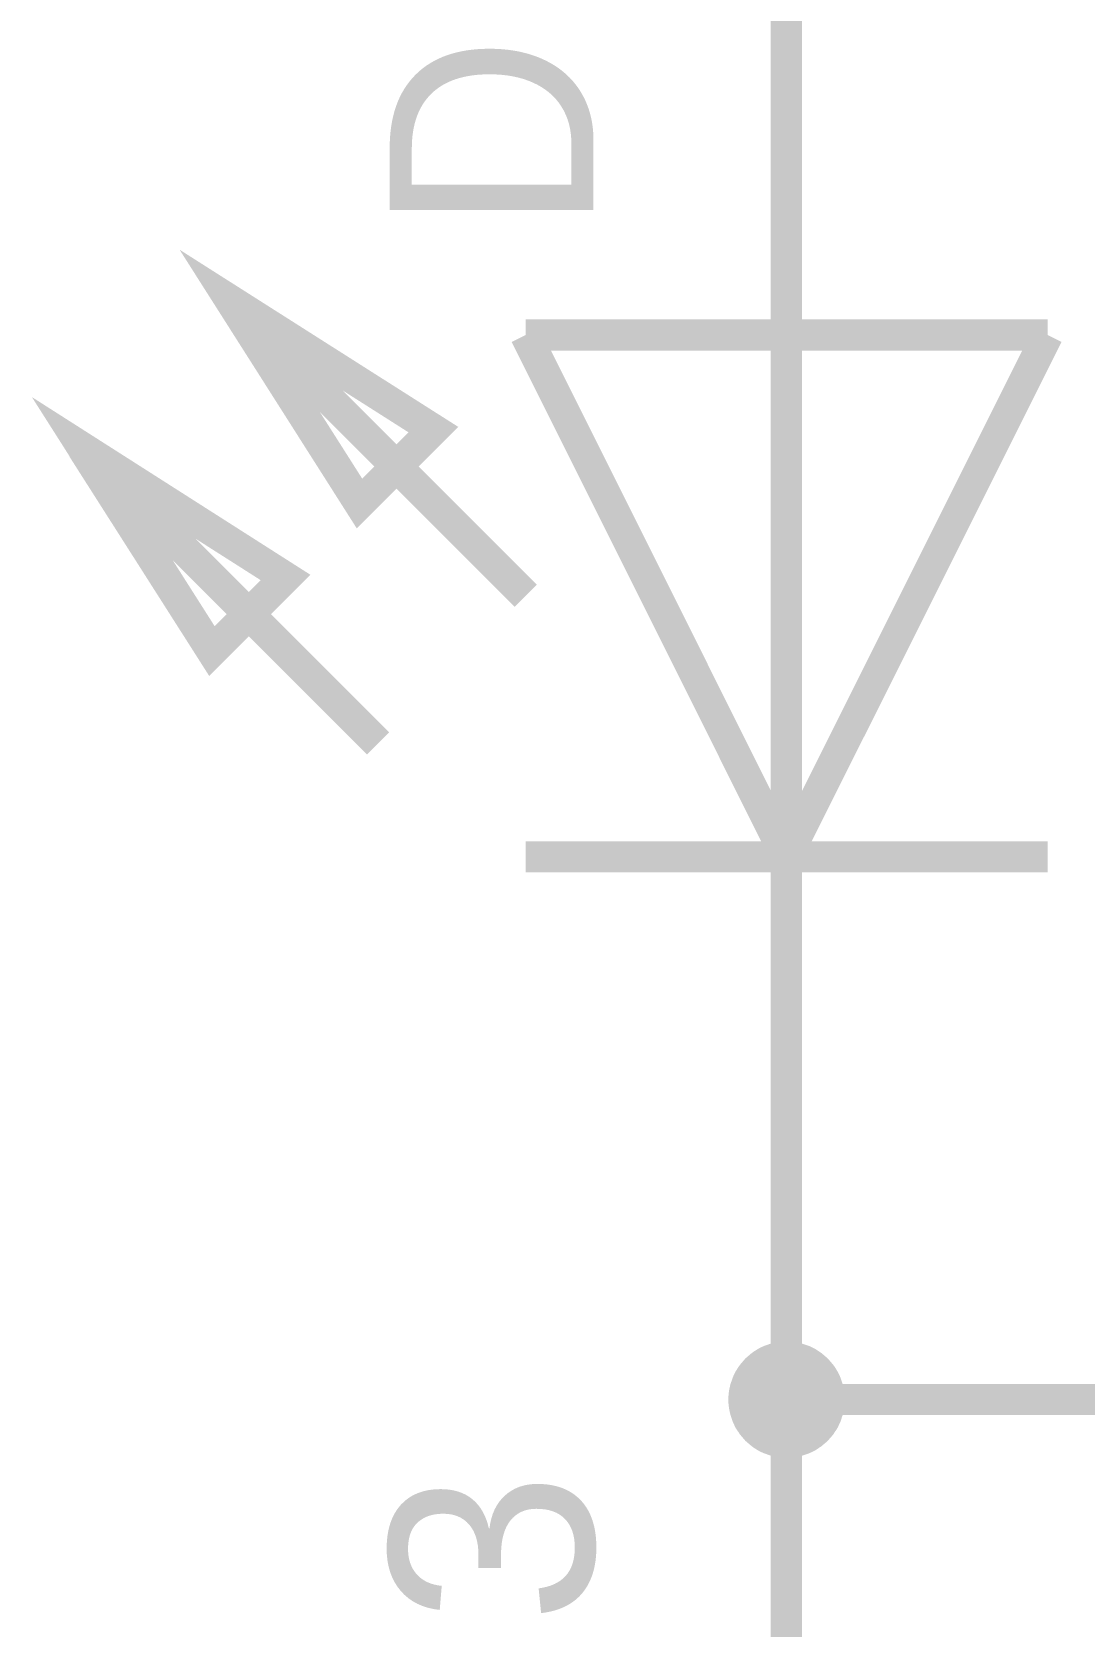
# Model space of a CAD drawing. Header units: millimetres. Extents: x 0 to 20.9, y 0 to 9.5.
# Drawn here: x 0.715 to 1.112, y 6.315 to 6.916 of the extents above; entities that cross this region are included whole.
import ezdxf

# ---------------------------------------------------------------- set-up
doc = ezdxf.new("R2010")
doc.units = ezdxf.units.MM
doc.header["$MEASUREMENT"] = 0
doc.layers.add('Sheet', color=255, linetype='Continuous')

msp = doc.modelspace()

# ---------------------------------------------------------------- linework, layer by layer
at = {"layer": 'Sheet'}
for points, const_width in [([(1.4001, 6.89997), (1.4001, 7.00627), (1.00006, 7.00627), (1.00006, 6.89997)], 0.0118), ([(1.00006, 6.8015), (1.00006, 6.89997)], 0.0118), ([(0.90169, 6.70313), (0.79037, 6.81445)], 0.0118), ([(0.83904, 6.7379), (0.79037, 6.81445)], 0.0118), ([(0.86692, 6.76578), (0.79037, 6.81445)], 0.0118), ([(0.90169, 6.8015), (1.09853, 6.8015)], 0.0118), ([(0.90169, 6.8015), (1.00006, 6.60466)], 0.0118), ([(1.09853, 6.8015), (1.00006, 6.60466)], 0.0118), ([(1.00006, 6.60466), (1.00006, 6.8015)], 0.0118), ([(0.84603, 6.64747), (0.73461, 6.75879)], 0.0118), ([(0.81115, 6.71002), (0.73461, 6.75879)], 0.0118), ([(0.78338, 6.68225), (0.73461, 6.75879)], 0.0118), ([(0.90169, 6.60466), (1.09853, 6.60466)], 0.0118), ([(1.00006, 6.60466), (1.00006, 6.50629)], 0.0118), ([(1.4001, 6.50629), (1.4001, 6.39999), (1.00006, 6.39999)], 0.0118), ([(1.00006, 6.50629), (1.00006, 6.39999), (1.00006, 6.29995)], 0.0118), ([(0.98011, 6.39999), (0.98011, 6.40103), (0.98021, 6.40197), (0.98032, 6.40302), (0.98053, 6.40396), (0.98074, 6.405), (0.98105, 6.40594), (0.98136, 6.40678), (0.98168, 6.40772), (0.98209, 6.40866), (0.98251, 6.40949), (0.98303, 6.41033), (0.98356, 6.41116), (0.98408, 6.41189), (0.98471, 6.41263), (0.98533, 6.41336), (0.98596, 6.41409), (0.98669, 6.41471), (0.98742, 6.41534), (0.98815, 6.41597), (0.98888, 6.41649), (0.98972, 6.41701), (0.99055, 6.41753), (0.99139, 6.41795), (0.99233, 6.41837), (0.99327, 6.41868), (0.9941, 6.419), (0.99504, 6.41931), (0.99609, 6.41952), (0.99703, 6.41973), (0.99807, 6.41983), (0.99901, 6.41993), (1.00006, 6.41993)], 0.0039), ([(0.98011, 6.39999), (0.98011, 6.40103), (0.98021, 6.40197), (0.98032, 6.40302), (0.98053, 6.40396), (0.98074, 6.405), (0.98105, 6.40594), (0.98136, 6.40678), (0.98168, 6.40772), (0.98209, 6.40866), (0.98251, 6.40949), (0.98303, 6.41033), (0.98356, 6.41116), (0.98408, 6.41189), (0.98471, 6.41263), (0.98533, 6.41336), (0.98596, 6.41409), (0.98669, 6.41471), (0.98742, 6.41534), (0.98815, 6.41597), (0.98888, 6.41649), (0.98972, 6.41701), (0.99055, 6.41753), (0.99139, 6.41795), (0.99233, 6.41837), (0.99327, 6.41868), (0.9941, 6.419), (0.99504, 6.41931), (0.99609, 6.41952), (0.99703, 6.41973), (0.99807, 6.41983), (0.99901, 6.41993), (1.00006, 6.41993)], 0.0039), ([(0.98011, 6.39999), (0.98011, 6.40103), (0.98021, 6.40197), (0.98032, 6.40302), (0.98053, 6.40396), (0.98074, 6.405), (0.98105, 6.40594), (0.98136, 6.40678), (0.98168, 6.40772), (0.98209, 6.40866), (0.98251, 6.40949), (0.98303, 6.41033), (0.98356, 6.41116), (0.98408, 6.41189), (0.98471, 6.41263), (0.98533, 6.41336), (0.98596, 6.41409), (0.98669, 6.41471), (0.98742, 6.41534), (0.98815, 6.41597), (0.98888, 6.41649), (0.98972, 6.41701), (0.99055, 6.41753), (0.99139, 6.41795), (0.99233, 6.41837), (0.99327, 6.41868), (0.9941, 6.419), (0.99504, 6.41931), (0.99609, 6.41952), (0.99703, 6.41973), (0.99807, 6.41983), (0.99901, 6.41993), (1.00006, 6.41993)], 0.0039), ([(0.98011, 6.39999), (0.98011, 6.40103), (0.98021, 6.40197), (0.98032, 6.40302), (0.98053, 6.40396), (0.98074, 6.405), (0.98105, 6.40594), (0.98136, 6.40678), (0.98168, 6.40772), (0.98209, 6.40866), (0.98251, 6.40949), (0.98303, 6.41033), (0.98356, 6.41116), (0.98408, 6.41189), (0.98471, 6.41263), (0.98533, 6.41336), (0.98596, 6.41409), (0.98669, 6.41471), (0.98742, 6.41534), (0.98815, 6.41597), (0.98888, 6.41649), (0.98972, 6.41701), (0.99055, 6.41753), (0.99139, 6.41795), (0.99233, 6.41837), (0.99327, 6.41868), (0.9941, 6.419), (0.99504, 6.41931), (0.99609, 6.41952), (0.99703, 6.41973), (0.99807, 6.41983), (0.99901, 6.41993), (1.00006, 6.41993)], 0.0039), ([(0.98011, 6.39999), (0.98011, 6.40103), (0.98021, 6.40197), (0.98032, 6.40302), (0.98053, 6.40396), (0.98074, 6.405), (0.98105, 6.40594), (0.98136, 6.40678), (0.98168, 6.40772), (0.98209, 6.40866), (0.98251, 6.40949), (0.98303, 6.41033), (0.98356, 6.41116), (0.98408, 6.41189), (0.98471, 6.41263), (0.98533, 6.41336), (0.98596, 6.41409), (0.98669, 6.41471), (0.98742, 6.41534), (0.98815, 6.41597), (0.98888, 6.41649), (0.98972, 6.41701), (0.99055, 6.41753), (0.99139, 6.41795), (0.99233, 6.41837), (0.99327, 6.41868), (0.9941, 6.419), (0.99504, 6.41931), (0.99609, 6.41952), (0.99703, 6.41973), (0.99807, 6.41983), (0.99901, 6.41993), (1.00006, 6.41993)], 0.0039), ([(0.98011, 6.39999), (0.98011, 6.40103), (0.98021, 6.40197), (0.98032, 6.40302), (0.98053, 6.40396), (0.98074, 6.405), (0.98105, 6.40594), (0.98136, 6.40678), (0.98168, 6.40772), (0.98209, 6.40866), (0.98251, 6.40949), (0.98303, 6.41033), (0.98356, 6.41116), (0.98408, 6.41189), (0.98471, 6.41263), (0.98533, 6.41336), (0.98596, 6.41409), (0.98669, 6.41471), (0.98742, 6.41534), (0.98815, 6.41597), (0.98888, 6.41649), (0.98972, 6.41701), (0.99055, 6.41753), (0.99139, 6.41795), (0.99233, 6.41837), (0.99327, 6.41868), (0.9941, 6.419), (0.99504, 6.41931), (0.99609, 6.41952), (0.99703, 6.41973), (0.99807, 6.41983), (0.99901, 6.41993), (1.00006, 6.41993)], 0.0039), ([(0.98011, 6.39999), (0.98011, 6.40103), (0.98021, 6.40197), (0.98032, 6.40302), (0.98053, 6.40396), (0.98074, 6.405), (0.98105, 6.40594), (0.98136, 6.40678), (0.98168, 6.40772), (0.98209, 6.40866), (0.98251, 6.40949), (0.98303, 6.41033), (0.98356, 6.41116), (0.98408, 6.41189), (0.98471, 6.41263), (0.98533, 6.41336), (0.98596, 6.41409), (0.98669, 6.41471), (0.98742, 6.41534), (0.98815, 6.41597), (0.98888, 6.41649), (0.98972, 6.41701), (0.99055, 6.41753), (0.99139, 6.41795), (0.99233, 6.41837), (0.99327, 6.41868), (0.9941, 6.419), (0.99504, 6.41931), (0.99609, 6.41952), (0.99703, 6.41973), (0.99807, 6.41983), (0.99901, 6.41993), (1.00006, 6.41993)], 0.0039), ([(0.98011, 6.39999), (0.98011, 6.40103), (0.98021, 6.40197), (0.98032, 6.40302), (0.98053, 6.40396), (0.98074, 6.405), (0.98105, 6.40594), (0.98136, 6.40678), (0.98168, 6.40772), (0.98209, 6.40866), (0.98251, 6.40949), (0.98303, 6.41033), (0.98356, 6.41116), (0.98408, 6.41189), (0.98471, 6.41263), (0.98533, 6.41336), (0.98596, 6.41409), (0.98669, 6.41471), (0.98742, 6.41534), (0.98815, 6.41597), (0.98888, 6.41649), (0.98972, 6.41701), (0.99055, 6.41753), (0.99139, 6.41795), (0.99233, 6.41837), (0.99327, 6.41868), (0.9941, 6.419), (0.99504, 6.41931), (0.99609, 6.41952), (0.99703, 6.41973), (0.99807, 6.41983), (0.99901, 6.41993), (1.00006, 6.41993)], 0.0039), ([(1.00006, 6.41993), (1.00006, 6.41993)], 0.0039), ([(1.00006, 6.41993), (1.0011, 6.41993), (1.00214, 6.41983), (1.00308, 6.41973), (1.00413, 6.41952), (1.00507, 6.41931), (1.00601, 6.419), (1.00695, 6.41868), (1.00789, 6.41837), (1.00872, 6.41795), (1.00966, 6.41753), (1.0105, 6.41701), (1.01123, 6.41649), (1.01206, 6.41597), (1.01279, 6.41534), (1.01353, 6.41471), (1.01426, 6.41409), (1.01488, 6.41336), (1.01551, 6.41263), (1.01614, 6.41189), (1.01666, 6.41116), (1.01718, 6.41033), (1.0177, 6.40949), (1.01812, 6.40866), (1.01854, 6.40772), (1.01885, 6.40678), (1.01916, 6.40594), (1.01948, 6.405), (1.01969, 6.40396), (1.0199, 6.40302), (1.02, 6.40197), (1.0201, 6.40103), (1.0201, 6.39999)], 0.0039), ([(1.00006, 6.41993), (1.00006, 6.41993)], 0.0039), ([(1.00006, 6.41993), (1.0011, 6.41993), (1.00214, 6.41983), (1.00308, 6.41973), (1.00413, 6.41952), (1.00507, 6.41931), (1.00601, 6.419), (1.00695, 6.41868), (1.00789, 6.41837), (1.00872, 6.41795), (1.00966, 6.41753), (1.0105, 6.41701), (1.01123, 6.41649), (1.01206, 6.41597), (1.01279, 6.41534), (1.01353, 6.41471), (1.01426, 6.41409), (1.01488, 6.41336), (1.01551, 6.41263), (1.01614, 6.41189), (1.01666, 6.41116), (1.01718, 6.41033), (1.0177, 6.40949), (1.01812, 6.40866), (1.01854, 6.40772), (1.01885, 6.40678), (1.01916, 6.40594), (1.01948, 6.405), (1.01969, 6.40396), (1.0199, 6.40302), (1.02, 6.40197), (1.0201, 6.40103), (1.0201, 6.39999)], 0.0039), ([(1.00006, 6.41993), (1.00006, 6.41993)], 0.0039), ([(1.00006, 6.41993), (1.0011, 6.41993), (1.00214, 6.41983), (1.00308, 6.41973), (1.00413, 6.41952), (1.00507, 6.41931), (1.00601, 6.419), (1.00695, 6.41868), (1.00789, 6.41837), (1.00872, 6.41795), (1.00966, 6.41753), (1.0105, 6.41701), (1.01123, 6.41649), (1.01206, 6.41597), (1.01279, 6.41534), (1.01353, 6.41471), (1.01426, 6.41409), (1.01488, 6.41336), (1.01551, 6.41263), (1.01614, 6.41189), (1.01666, 6.41116), (1.01718, 6.41033), (1.0177, 6.40949), (1.01812, 6.40866), (1.01854, 6.40772), (1.01885, 6.40678), (1.01916, 6.40594), (1.01948, 6.405), (1.01969, 6.40396), (1.0199, 6.40302), (1.02, 6.40197), (1.0201, 6.40103), (1.0201, 6.39999)], 0.0039), ([(1.00006, 6.41993), (1.00006, 6.41993)], 0.0039), ([(1.00006, 6.41993), (1.0011, 6.41993), (1.00214, 6.41983), (1.00308, 6.41973), (1.00413, 6.41952), (1.00507, 6.41931), (1.00601, 6.419), (1.00695, 6.41868), (1.00789, 6.41837), (1.00872, 6.41795), (1.00966, 6.41753), (1.0105, 6.41701), (1.01123, 6.41649), (1.01206, 6.41597), (1.01279, 6.41534), (1.01353, 6.41471), (1.01426, 6.41409), (1.01488, 6.41336), (1.01551, 6.41263), (1.01614, 6.41189), (1.01666, 6.41116), (1.01718, 6.41033), (1.0177, 6.40949), (1.01812, 6.40866), (1.01854, 6.40772), (1.01885, 6.40678), (1.01916, 6.40594), (1.01948, 6.405), (1.01969, 6.40396), (1.0199, 6.40302), (1.02, 6.40197), (1.0201, 6.40103), (1.0201, 6.39999)], 0.0039), ([(1.00006, 6.41993), (1.00006, 6.41993)], 0.0039), ([(1.00006, 6.41993), (1.0011, 6.41993), (1.00214, 6.41983), (1.00308, 6.41973), (1.00413, 6.41952), (1.00507, 6.41931), (1.00601, 6.419), (1.00695, 6.41868), (1.00789, 6.41837), (1.00872, 6.41795), (1.00966, 6.41753), (1.0105, 6.41701), (1.01123, 6.41649), (1.01206, 6.41597), (1.01279, 6.41534), (1.01353, 6.41471), (1.01426, 6.41409), (1.01488, 6.41336), (1.01551, 6.41263), (1.01614, 6.41189), (1.01666, 6.41116), (1.01718, 6.41033), (1.0177, 6.40949), (1.01812, 6.40866), (1.01854, 6.40772), (1.01885, 6.40678), (1.01916, 6.40594), (1.01948, 6.405), (1.01969, 6.40396), (1.0199, 6.40302), (1.02, 6.40197), (1.0201, 6.40103), (1.0201, 6.39999)], 0.0039), ([(1.00006, 6.41993), (1.00006, 6.41993)], 0.0039), ([(1.00006, 6.41993), (1.0011, 6.41993), (1.00214, 6.41983), (1.00308, 6.41973), (1.00413, 6.41952), (1.00507, 6.41931), (1.00601, 6.419), (1.00695, 6.41868), (1.00789, 6.41837), (1.00872, 6.41795), (1.00966, 6.41753), (1.0105, 6.41701), (1.01123, 6.41649), (1.01206, 6.41597), (1.01279, 6.41534), (1.01353, 6.41471), (1.01426, 6.41409), (1.01488, 6.41336), (1.01551, 6.41263), (1.01614, 6.41189), (1.01666, 6.41116), (1.01718, 6.41033), (1.0177, 6.40949), (1.01812, 6.40866), (1.01854, 6.40772), (1.01885, 6.40678), (1.01916, 6.40594), (1.01948, 6.405), (1.01969, 6.40396), (1.0199, 6.40302), (1.02, 6.40197), (1.0201, 6.40103), (1.0201, 6.39999)], 0.0039), ([(1.00006, 6.41993), (1.00006, 6.41993)], 0.0039), ([(1.00006, 6.41993), (1.0011, 6.41993), (1.00214, 6.41983), (1.00308, 6.41973), (1.00413, 6.41952), (1.00507, 6.41931), (1.00601, 6.419), (1.00695, 6.41868), (1.00789, 6.41837), (1.00872, 6.41795), (1.00966, 6.41753), (1.0105, 6.41701), (1.01123, 6.41649), (1.01206, 6.41597), (1.01279, 6.41534), (1.01353, 6.41471), (1.01426, 6.41409), (1.01488, 6.41336), (1.01551, 6.41263), (1.01614, 6.41189), (1.01666, 6.41116), (1.01718, 6.41033), (1.0177, 6.40949), (1.01812, 6.40866), (1.01854, 6.40772), (1.01885, 6.40678), (1.01916, 6.40594), (1.01948, 6.405), (1.01969, 6.40396), (1.0199, 6.40302), (1.02, 6.40197), (1.0201, 6.40103), (1.0201, 6.39999)], 0.0039), ([(1.00006, 6.41993), (1.00006, 6.41993)], 0.0039), ([(1.00006, 6.41993), (1.0011, 6.41993), (1.00214, 6.41983), (1.00308, 6.41973), (1.00413, 6.41952), (1.00507, 6.41931), (1.00601, 6.419), (1.00695, 6.41868), (1.00789, 6.41837), (1.00872, 6.41795), (1.00966, 6.41753), (1.0105, 6.41701), (1.01123, 6.41649), (1.01206, 6.41597), (1.01279, 6.41534), (1.01353, 6.41471), (1.01426, 6.41409), (1.01488, 6.41336), (1.01551, 6.41263), (1.01614, 6.41189), (1.01666, 6.41116), (1.01718, 6.41033), (1.0177, 6.40949), (1.01812, 6.40866), (1.01854, 6.40772), (1.01885, 6.40678), (1.01916, 6.40594), (1.01948, 6.405), (1.01969, 6.40396), (1.0199, 6.40302), (1.02, 6.40197), (1.0201, 6.40103), (1.0201, 6.39999)], 0.0039), ([(1.00006, 6.37994), (0.99901, 6.37994), (0.99807, 6.38005), (0.99703, 6.38015), (0.99609, 6.38036), (0.99504, 6.38057), (0.9941, 6.38088), (0.99327, 6.38119), (0.99233, 6.38151), (0.99139, 6.38192), (0.99055, 6.38234), (0.98972, 6.38286), (0.98888, 6.38339), (0.98815, 6.38391), (0.98742, 6.38454), (0.98669, 6.38516), (0.98596, 6.38579), (0.98533, 6.38652), (0.98471, 6.38725), (0.98408, 6.38798), (0.98356, 6.38882), (0.98303, 6.38955), (0.98251, 6.39038), (0.98209, 6.39132), (0.98168, 6.39216), (0.98136, 6.3931), (0.98105, 6.39404), (0.98074, 6.39498), (0.98053, 6.39592), (0.98032, 6.39696), (0.98021, 6.3979), (0.98011, 6.39895), (0.98011, 6.39999)], 0.0039), ([(0.98011, 6.39999), (0.98011, 6.39999)], 0.0039), ([(1.00006, 6.37994), (0.99901, 6.37994), (0.99807, 6.38005), (0.99703, 6.38015), (0.99609, 6.38036), (0.99504, 6.38057), (0.9941, 6.38088), (0.99327, 6.38119), (0.99233, 6.38151), (0.99139, 6.38192), (0.99055, 6.38234), (0.98972, 6.38286), (0.98888, 6.38339), (0.98815, 6.38391), (0.98742, 6.38454), (0.98669, 6.38516), (0.98596, 6.38579), (0.98533, 6.38652), (0.98471, 6.38725), (0.98408, 6.38798), (0.98356, 6.38882), (0.98303, 6.38955), (0.98251, 6.39038), (0.98209, 6.39132), (0.98168, 6.39216), (0.98136, 6.3931), (0.98105, 6.39404), (0.98074, 6.39498), (0.98053, 6.39592), (0.98032, 6.39696), (0.98021, 6.3979), (0.98011, 6.39895), (0.98011, 6.39999)], 0.0039), ([(0.98011, 6.39999), (0.98011, 6.39999)], 0.0039), ([(1.00006, 6.37994), (0.99901, 6.37994), (0.99807, 6.38005), (0.99703, 6.38015), (0.99609, 6.38036), (0.99504, 6.38057), (0.9941, 6.38088), (0.99327, 6.38119), (0.99233, 6.38151), (0.99139, 6.38192), (0.99055, 6.38234), (0.98972, 6.38286), (0.98888, 6.38339), (0.98815, 6.38391), (0.98742, 6.38454), (0.98669, 6.38516), (0.98596, 6.38579), (0.98533, 6.38652), (0.98471, 6.38725), (0.98408, 6.38798), (0.98356, 6.38882), (0.98303, 6.38955), (0.98251, 6.39038), (0.98209, 6.39132), (0.98168, 6.39216), (0.98136, 6.3931), (0.98105, 6.39404), (0.98074, 6.39498), (0.98053, 6.39592), (0.98032, 6.39696), (0.98021, 6.3979), (0.98011, 6.39895), (0.98011, 6.39999)], 0.0039), ([(0.98011, 6.39999), (0.98011, 6.39999)], 0.0039), ([(1.00006, 6.37994), (0.99901, 6.37994), (0.99807, 6.38005), (0.99703, 6.38015), (0.99609, 6.38036), (0.99504, 6.38057), (0.9941, 6.38088), (0.99327, 6.38119), (0.99233, 6.38151), (0.99139, 6.38192), (0.99055, 6.38234), (0.98972, 6.38286), (0.98888, 6.38339), (0.98815, 6.38391), (0.98742, 6.38454), (0.98669, 6.38516), (0.98596, 6.38579), (0.98533, 6.38652), (0.98471, 6.38725), (0.98408, 6.38798), (0.98356, 6.38882), (0.98303, 6.38955), (0.98251, 6.39038), (0.98209, 6.39132), (0.98168, 6.39216), (0.98136, 6.3931), (0.98105, 6.39404), (0.98074, 6.39498), (0.98053, 6.39592), (0.98032, 6.39696), (0.98021, 6.3979), (0.98011, 6.39895), (0.98011, 6.39999)], 0.0039), ([(0.98011, 6.39999), (0.98011, 6.39999)], 0.0039), ([(1.00006, 6.37994), (0.99901, 6.37994), (0.99807, 6.38005), (0.99703, 6.38015), (0.99609, 6.38036), (0.99504, 6.38057), (0.9941, 6.38088), (0.99327, 6.38119), (0.99233, 6.38151), (0.99139, 6.38192), (0.99055, 6.38234), (0.98972, 6.38286), (0.98888, 6.38339), (0.98815, 6.38391), (0.98742, 6.38454), (0.98669, 6.38516), (0.98596, 6.38579), (0.98533, 6.38652), (0.98471, 6.38725), (0.98408, 6.38798), (0.98356, 6.38882), (0.98303, 6.38955), (0.98251, 6.39038), (0.98209, 6.39132), (0.98168, 6.39216), (0.98136, 6.3931), (0.98105, 6.39404), (0.98074, 6.39498), (0.98053, 6.39592), (0.98032, 6.39696), (0.98021, 6.3979), (0.98011, 6.39895), (0.98011, 6.39999)], 0.0039), ([(0.98011, 6.39999), (0.98011, 6.39999)], 0.0039), ([(1.00006, 6.37994), (0.99901, 6.37994), (0.99807, 6.38005), (0.99703, 6.38015), (0.99609, 6.38036), (0.99504, 6.38057), (0.9941, 6.38088), (0.99327, 6.38119), (0.99233, 6.38151), (0.99139, 6.38192), (0.99055, 6.38234), (0.98972, 6.38286), (0.98888, 6.38339), (0.98815, 6.38391), (0.98742, 6.38454), (0.98669, 6.38516), (0.98596, 6.38579), (0.98533, 6.38652), (0.98471, 6.38725), (0.98408, 6.38798), (0.98356, 6.38882), (0.98303, 6.38955), (0.98251, 6.39038), (0.98209, 6.39132), (0.98168, 6.39216), (0.98136, 6.3931), (0.98105, 6.39404), (0.98074, 6.39498), (0.98053, 6.39592), (0.98032, 6.39696), (0.98021, 6.3979), (0.98011, 6.39895), (0.98011, 6.39999)], 0.0039), ([(0.98011, 6.39999), (0.98011, 6.39999)], 0.0039), ([(1.00006, 6.37994), (0.99901, 6.37994), (0.99807, 6.38005), (0.99703, 6.38015), (0.99609, 6.38036), (0.99504, 6.38057), (0.9941, 6.38088), (0.99327, 6.38119), (0.99233, 6.38151), (0.99139, 6.38192), (0.99055, 6.38234), (0.98972, 6.38286), (0.98888, 6.38339), (0.98815, 6.38391), (0.98742, 6.38454), (0.98669, 6.38516), (0.98596, 6.38579), (0.98533, 6.38652), (0.98471, 6.38725), (0.98408, 6.38798), (0.98356, 6.38882), (0.98303, 6.38955), (0.98251, 6.39038), (0.98209, 6.39132), (0.98168, 6.39216), (0.98136, 6.3931), (0.98105, 6.39404), (0.98074, 6.39498), (0.98053, 6.39592), (0.98032, 6.39696), (0.98021, 6.3979), (0.98011, 6.39895), (0.98011, 6.39999)], 0.0039), ([(0.98011, 6.39999), (0.98011, 6.39999)], 0.0039), ([(1.00006, 6.37994), (0.99901, 6.37994), (0.99807, 6.38005), (0.99703, 6.38015), (0.99609, 6.38036), (0.99504, 6.38057), (0.9941, 6.38088), (0.99327, 6.38119), (0.99233, 6.38151), (0.99139, 6.38192), (0.99055, 6.38234), (0.98972, 6.38286), (0.98888, 6.38339), (0.98815, 6.38391), (0.98742, 6.38454), (0.98669, 6.38516), (0.98596, 6.38579), (0.98533, 6.38652), (0.98471, 6.38725), (0.98408, 6.38798), (0.98356, 6.38882), (0.98303, 6.38955), (0.98251, 6.39038), (0.98209, 6.39132), (0.98168, 6.39216), (0.98136, 6.3931), (0.98105, 6.39404), (0.98074, 6.39498), (0.98053, 6.39592), (0.98032, 6.39696), (0.98021, 6.3979), (0.98011, 6.39895), (0.98011, 6.39999)], 0.0039), ([(0.98011, 6.39999), (0.98011, 6.39999)], 0.0039), ([(1.0201, 6.39999), (1.0201, 6.39895), (1.02, 6.3979), (1.0199, 6.39696), (1.01969, 6.39592), (1.01948, 6.39498), (1.01916, 6.39404), (1.01885, 6.3931), (1.01854, 6.39216), (1.01812, 6.39132), (1.0177, 6.39038), (1.01718, 6.38955), (1.01666, 6.38882), (1.01614, 6.38798), (1.01551, 6.38725), (1.01488, 6.38652), (1.01426, 6.38579), (1.01353, 6.38516), (1.01279, 6.38454), (1.01206, 6.38391), (1.01123, 6.38339), (1.0105, 6.38286), (1.00966, 6.38234), (1.00872, 6.38192), (1.00789, 6.38151), (1.00695, 6.38119), (1.00601, 6.38088), (1.00507, 6.38057), (1.00413, 6.38036), (1.00308, 6.38015), (1.00214, 6.38005), (1.0011, 6.37994), (1.00006, 6.37994)], 0.0039), ([(1.0201, 6.39999), (1.0201, 6.39895), (1.02, 6.3979), (1.0199, 6.39696), (1.01969, 6.39592), (1.01948, 6.39498), (1.01916, 6.39404), (1.01885, 6.3931), (1.01854, 6.39216), (1.01812, 6.39132), (1.0177, 6.39038), (1.01718, 6.38955), (1.01666, 6.38882), (1.01614, 6.38798), (1.01551, 6.38725), (1.01488, 6.38652), (1.01426, 6.38579), (1.01353, 6.38516), (1.01279, 6.38454), (1.01206, 6.38391), (1.01123, 6.38339), (1.0105, 6.38286), (1.00966, 6.38234), (1.00872, 6.38192), (1.00789, 6.38151), (1.00695, 6.38119), (1.00601, 6.38088), (1.00507, 6.38057), (1.00413, 6.38036), (1.00308, 6.38015), (1.00214, 6.38005), (1.0011, 6.37994), (1.00006, 6.37994)], 0.0039), ([(1.0201, 6.39999), (1.0201, 6.39895), (1.02, 6.3979), (1.0199, 6.39696), (1.01969, 6.39592), (1.01948, 6.39498), (1.01916, 6.39404), (1.01885, 6.3931), (1.01854, 6.39216), (1.01812, 6.39132), (1.0177, 6.39038), (1.01718, 6.38955), (1.01666, 6.38882), (1.01614, 6.38798), (1.01551, 6.38725), (1.01488, 6.38652), (1.01426, 6.38579), (1.01353, 6.38516), (1.01279, 6.38454), (1.01206, 6.38391), (1.01123, 6.38339), (1.0105, 6.38286), (1.00966, 6.38234), (1.00872, 6.38192), (1.00789, 6.38151), (1.00695, 6.38119), (1.00601, 6.38088), (1.00507, 6.38057), (1.00413, 6.38036), (1.00308, 6.38015), (1.00214, 6.38005), (1.0011, 6.37994), (1.00006, 6.37994)], 0.0039), ([(1.0201, 6.39999), (1.0201, 6.39895), (1.02, 6.3979), (1.0199, 6.39696), (1.01969, 6.39592), (1.01948, 6.39498), (1.01916, 6.39404), (1.01885, 6.3931), (1.01854, 6.39216), (1.01812, 6.39132), (1.0177, 6.39038), (1.01718, 6.38955), (1.01666, 6.38882), (1.01614, 6.38798), (1.01551, 6.38725), (1.01488, 6.38652), (1.01426, 6.38579), (1.01353, 6.38516), (1.01279, 6.38454), (1.01206, 6.38391), (1.01123, 6.38339), (1.0105, 6.38286), (1.00966, 6.38234), (1.00872, 6.38192), (1.00789, 6.38151), (1.00695, 6.38119), (1.00601, 6.38088), (1.00507, 6.38057), (1.00413, 6.38036), (1.00308, 6.38015), (1.00214, 6.38005), (1.0011, 6.37994), (1.00006, 6.37994)], 0.0039), ([(1.0201, 6.39999), (1.0201, 6.39895), (1.02, 6.3979), (1.0199, 6.39696), (1.01969, 6.39592), (1.01948, 6.39498), (1.01916, 6.39404), (1.01885, 6.3931), (1.01854, 6.39216), (1.01812, 6.39132), (1.0177, 6.39038), (1.01718, 6.38955), (1.01666, 6.38882), (1.01614, 6.38798), (1.01551, 6.38725), (1.01488, 6.38652), (1.01426, 6.38579), (1.01353, 6.38516), (1.01279, 6.38454), (1.01206, 6.38391), (1.01123, 6.38339), (1.0105, 6.38286), (1.00966, 6.38234), (1.00872, 6.38192), (1.00789, 6.38151), (1.00695, 6.38119), (1.00601, 6.38088), (1.00507, 6.38057), (1.00413, 6.38036), (1.00308, 6.38015), (1.00214, 6.38005), (1.0011, 6.37994), (1.00006, 6.37994)], 0.0039), ([(1.0201, 6.39999), (1.0201, 6.39895), (1.02, 6.3979), (1.0199, 6.39696), (1.01969, 6.39592), (1.01948, 6.39498), (1.01916, 6.39404), (1.01885, 6.3931), (1.01854, 6.39216), (1.01812, 6.39132), (1.0177, 6.39038), (1.01718, 6.38955), (1.01666, 6.38882), (1.01614, 6.38798), (1.01551, 6.38725), (1.01488, 6.38652), (1.01426, 6.38579), (1.01353, 6.38516), (1.01279, 6.38454), (1.01206, 6.38391), (1.01123, 6.38339), (1.0105, 6.38286), (1.00966, 6.38234), (1.00872, 6.38192), (1.00789, 6.38151), (1.00695, 6.38119), (1.00601, 6.38088), (1.00507, 6.38057), (1.00413, 6.38036), (1.00308, 6.38015), (1.00214, 6.38005), (1.0011, 6.37994), (1.00006, 6.37994)], 0.0039), ([(1.0201, 6.39999), (1.0201, 6.39895), (1.02, 6.3979), (1.0199, 6.39696), (1.01969, 6.39592), (1.01948, 6.39498), (1.01916, 6.39404), (1.01885, 6.3931), (1.01854, 6.39216), (1.01812, 6.39132), (1.0177, 6.39038), (1.01718, 6.38955), (1.01666, 6.38882), (1.01614, 6.38798), (1.01551, 6.38725), (1.01488, 6.38652), (1.01426, 6.38579), (1.01353, 6.38516), (1.01279, 6.38454), (1.01206, 6.38391), (1.01123, 6.38339), (1.0105, 6.38286), (1.00966, 6.38234), (1.00872, 6.38192), (1.00789, 6.38151), (1.00695, 6.38119), (1.00601, 6.38088), (1.00507, 6.38057), (1.00413, 6.38036), (1.00308, 6.38015), (1.00214, 6.38005), (1.0011, 6.37994), (1.00006, 6.37994)], 0.0039), ([(1.0201, 6.39999), (1.0201, 6.39895), (1.02, 6.3979), (1.0199, 6.39696), (1.01969, 6.39592), (1.01948, 6.39498), (1.01916, 6.39404), (1.01885, 6.3931), (1.01854, 6.39216), (1.01812, 6.39132), (1.0177, 6.39038), (1.01718, 6.38955), (1.01666, 6.38882), (1.01614, 6.38798), (1.01551, 6.38725), (1.01488, 6.38652), (1.01426, 6.38579), (1.01353, 6.38516), (1.01279, 6.38454), (1.01206, 6.38391), (1.01123, 6.38339), (1.0105, 6.38286), (1.00966, 6.38234), (1.00872, 6.38192), (1.00789, 6.38151), (1.00695, 6.38119), (1.00601, 6.38088), (1.00507, 6.38057), (1.00413, 6.38036), (1.00308, 6.38015), (1.00214, 6.38005), (1.0011, 6.37994), (1.00006, 6.37994)], 0.0039), ([(1.0201, 6.39999), (1.0201, 6.39999), (1.0201, 6.39999), (1.0201, 6.39999), (1.0201, 6.39999), (1.0201, 6.39999), (1.0201, 6.39999), (1.0201, 6.39999), (1.0201, 6.39999), (1.0201, 6.39999), (1.0201, 6.39999), (1.0201, 6.39999), (1.0201, 6.39999), (1.0201, 6.39999), (1.0201, 6.39999), (1.0201, 6.39999), (1.0201, 6.39999), (1.0201, 6.39999), (1.0201, 6.39999), (1.0201, 6.39999), (1.0201, 6.39999), (1.0201, 6.39999), (1.0201, 6.39999), (1.0201, 6.39999), (1.0201, 6.39999), (1.0201, 6.39999), (1.0201, 6.39999), (1.0201, 6.39999), (1.0201, 6.39999), (1.0201, 6.39999), (1.0201, 6.39999), (1.0201, 6.39999), (1.0201, 6.39999)], 0.0039), ([(1.0201, 6.39999), (1.0201, 6.39999)], 0.0039), ([(1.0201, 6.39999), (1.0201, 6.39999), (1.0201, 6.39999), (1.0201, 6.39999), (1.0201, 6.39999), (1.0201, 6.39999), (1.0201, 6.39999), (1.0201, 6.39999), (1.0201, 6.39999), (1.0201, 6.39999), (1.0201, 6.39999), (1.0201, 6.39999), (1.0201, 6.39999), (1.0201, 6.39999), (1.0201, 6.39999), (1.0201, 6.39999), (1.0201, 6.39999), (1.0201, 6.39999), (1.0201, 6.39999), (1.0201, 6.39999), (1.0201, 6.39999), (1.0201, 6.39999), (1.0201, 6.39999), (1.0201, 6.39999), (1.0201, 6.39999), (1.0201, 6.39999), (1.0201, 6.39999), (1.0201, 6.39999), (1.0201, 6.39999), (1.0201, 6.39999), (1.0201, 6.39999), (1.0201, 6.39999), (1.0201, 6.39999)], 0.0039), ([(1.0201, 6.39999), (1.0201, 6.39999)], 0.0039), ([(1.0201, 6.39999), (1.0201, 6.39999), (1.0201, 6.39999), (1.0201, 6.39999), (1.0201, 6.39999), (1.0201, 6.39999), (1.0201, 6.39999), (1.0201, 6.39999), (1.0201, 6.39999), (1.0201, 6.39999), (1.0201, 6.39999), (1.0201, 6.39999), (1.0201, 6.39999), (1.0201, 6.39999), (1.0201, 6.39999), (1.0201, 6.39999), (1.0201, 6.39999), (1.0201, 6.39999), (1.0201, 6.39999), (1.0201, 6.39999), (1.0201, 6.39999), (1.0201, 6.39999), (1.0201, 6.39999), (1.0201, 6.39999), (1.0201, 6.39999), (1.0201, 6.39999), (1.0201, 6.39999), (1.0201, 6.39999), (1.0201, 6.39999), (1.0201, 6.39999), (1.0201, 6.39999), (1.0201, 6.39999), (1.0201, 6.39999)], 0.0039), ([(1.0201, 6.39999), (1.0201, 6.39999)], 0.0039), ([(1.0201, 6.39999), (1.0201, 6.39999), (1.0201, 6.39999), (1.0201, 6.39999), (1.0201, 6.39999), (1.0201, 6.39999), (1.0201, 6.39999), (1.0201, 6.39999), (1.0201, 6.39999), (1.0201, 6.39999), (1.0201, 6.39999), (1.0201, 6.39999), (1.0201, 6.39999), (1.0201, 6.39999), (1.0201, 6.39999), (1.0201, 6.39999), (1.0201, 6.39999), (1.0201, 6.39999), (1.0201, 6.39999), (1.0201, 6.39999), (1.0201, 6.39999), (1.0201, 6.39999), (1.0201, 6.39999), (1.0201, 6.39999), (1.0201, 6.39999), (1.0201, 6.39999), (1.0201, 6.39999), (1.0201, 6.39999), (1.0201, 6.39999), (1.0201, 6.39999), (1.0201, 6.39999), (1.0201, 6.39999), (1.0201, 6.39999)], 0.0039), ([(1.0201, 6.39999), (1.0201, 6.39999)], 0.0039), ([(1.0201, 6.39999), (1.0201, 6.39999), (1.0201, 6.39999), (1.0201, 6.39999), (1.0201, 6.39999), (1.0201, 6.39999), (1.0201, 6.39999), (1.0201, 6.39999), (1.0201, 6.39999), (1.0201, 6.39999), (1.0201, 6.39999), (1.0201, 6.39999), (1.0201, 6.39999), (1.0201, 6.39999), (1.0201, 6.39999), (1.0201, 6.39999), (1.0201, 6.39999), (1.0201, 6.39999), (1.0201, 6.39999), (1.0201, 6.39999), (1.0201, 6.39999), (1.0201, 6.39999), (1.0201, 6.39999), (1.0201, 6.39999), (1.0201, 6.39999), (1.0201, 6.39999), (1.0201, 6.39999), (1.0201, 6.39999), (1.0201, 6.39999), (1.0201, 6.39999), (1.0201, 6.39999), (1.0201, 6.39999), (1.0201, 6.39999)], 0.0039), ([(1.0201, 6.39999), (1.0201, 6.39999)], 0.0039), ([(1.0201, 6.39999), (1.0201, 6.39999), (1.0201, 6.39999), (1.0201, 6.39999), (1.0201, 6.39999), (1.0201, 6.39999), (1.0201, 6.39999), (1.0201, 6.39999), (1.0201, 6.39999), (1.0201, 6.39999), (1.0201, 6.39999), (1.0201, 6.39999), (1.0201, 6.39999), (1.0201, 6.39999), (1.0201, 6.39999), (1.0201, 6.39999), (1.0201, 6.39999), (1.0201, 6.39999), (1.0201, 6.39999), (1.0201, 6.39999), (1.0201, 6.39999), (1.0201, 6.39999), (1.0201, 6.39999), (1.0201, 6.39999), (1.0201, 6.39999), (1.0201, 6.39999), (1.0201, 6.39999), (1.0201, 6.39999), (1.0201, 6.39999), (1.0201, 6.39999), (1.0201, 6.39999), (1.0201, 6.39999), (1.0201, 6.39999)], 0.0039), ([(1.0201, 6.39999), (1.0201, 6.39999)], 0.0039), ([(1.0201, 6.39999), (1.0201, 6.39999), (1.0201, 6.39999), (1.0201, 6.39999), (1.0201, 6.39999), (1.0201, 6.39999), (1.0201, 6.39999), (1.0201, 6.39999), (1.0201, 6.39999), (1.0201, 6.39999), (1.0201, 6.39999), (1.0201, 6.39999), (1.0201, 6.39999), (1.0201, 6.39999), (1.0201, 6.39999), (1.0201, 6.39999), (1.0201, 6.39999), (1.0201, 6.39999), (1.0201, 6.39999), (1.0201, 6.39999), (1.0201, 6.39999), (1.0201, 6.39999), (1.0201, 6.39999), (1.0201, 6.39999), (1.0201, 6.39999), (1.0201, 6.39999), (1.0201, 6.39999), (1.0201, 6.39999), (1.0201, 6.39999), (1.0201, 6.39999), (1.0201, 6.39999), (1.0201, 6.39999), (1.0201, 6.39999)], 0.0039), ([(1.0201, 6.39999), (1.0201, 6.39999)], 0.0039), ([(1.0201, 6.39999), (1.0201, 6.39999), (1.0201, 6.39999), (1.0201, 6.39999), (1.0201, 6.39999), (1.0201, 6.39999), (1.0201, 6.39999), (1.0201, 6.39999), (1.0201, 6.39999), (1.0201, 6.39999), (1.0201, 6.39999), (1.0201, 6.39999), (1.0201, 6.39999), (1.0201, 6.39999), (1.0201, 6.39999), (1.0201, 6.39999), (1.0201, 6.39999), (1.0201, 6.39999), (1.0201, 6.39999), (1.0201, 6.39999), (1.0201, 6.39999), (1.0201, 6.39999), (1.0201, 6.39999), (1.0201, 6.39999), (1.0201, 6.39999), (1.0201, 6.39999), (1.0201, 6.39999), (1.0201, 6.39999), (1.0201, 6.39999), (1.0201, 6.39999), (1.0201, 6.39999), (1.0201, 6.39999), (1.0201, 6.39999)], 0.0039), ([(1.0201, 6.39999), (1.0201, 6.39999)], 0.0039)]:
    msp.add_lwpolyline(points, dxfattribs=dict(at, const_width=const_width))
for points, const_width in [([(0.79037, 6.81445), (0.83904, 6.7379), (0.86692, 6.76578), (0.79037, 6.81445)], 0.0118), ([(0.79037, 6.81445), (0.83904, 6.7379), (0.86692, 6.76578), (0.79037, 6.81445)], 0.0039), ([(0.73472, 6.75879), (0.78338, 6.68225), (0.81115, 6.71002), (0.73472, 6.75879)], 0.0118), ([(0.73472, 6.75879), (0.78338, 6.68225), (0.81115, 6.71002), (0.73472, 6.75879)], 0.0039)]:
    msp.add_lwpolyline(points, close=True, dxfattribs=dict(at, const_width=const_width))
at = {"layer": 'Sheet', "const_width": 0.02}
msp.add_lwpolyline([(0.99, 6.4, 1), (1.01, 6.4, 1)], format="xyb", close=True, dxfattribs=at)

# ---------------------------------------------------------------- texts
at = {"layer": 'Sheet'}
for s, p in [('D', (0.92727, 6.84013)), ('3', (0.92727, 6.31551))]:
    msp.add_text(s, height=0.07686, rotation=90, dxfattribs=at).set_placement(p)

doc.saveas('drawing.dxf')
